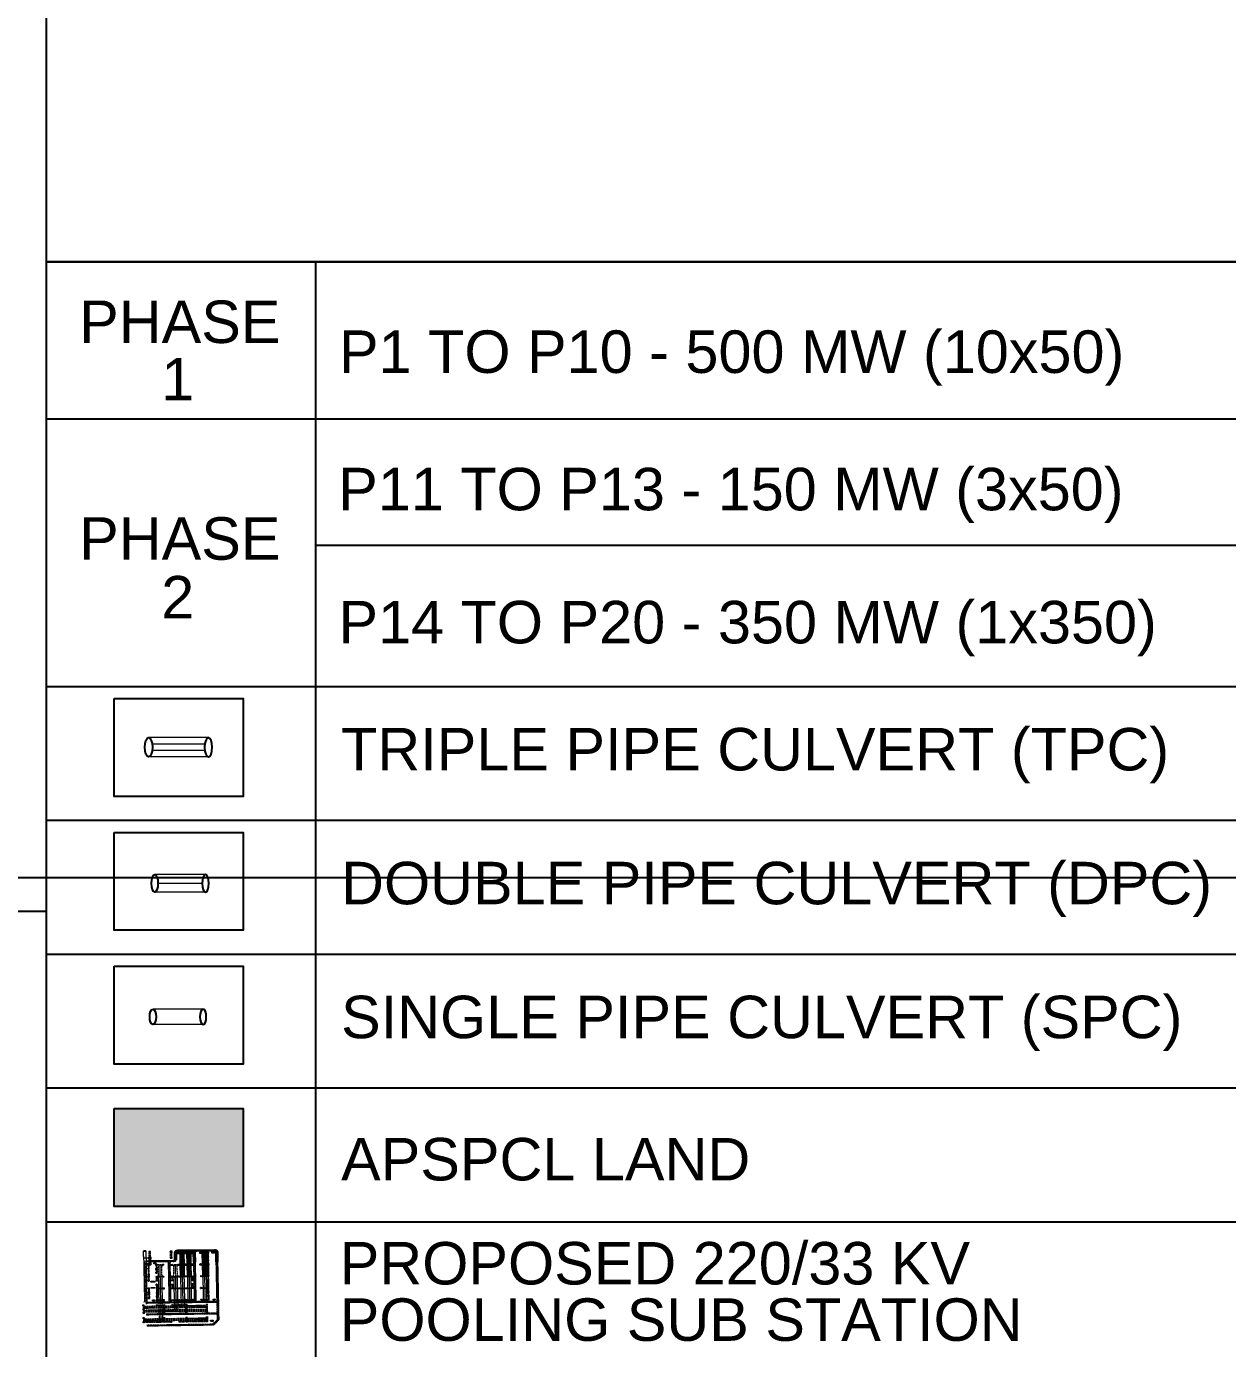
# Model space of a CAD drawing. Header units: metres. Extents: x 201400 to 215600, y 173235 to 1738400.
# Drawn here: x 212910 to 214323, y 1729946 to 1731501 of the extents above; entities that cross this region are included whole.
import ezdxf

# ---------------------------------------------------------------- set-up
doc = ezdxf.new("R2010")
doc.units = ezdxf.units.M
doc.header["$PDMODE"] = 1
doc.header["$PDSIZE"] = -10
for name, pattern in [('CENTER', [2, 1.25, -0.25, 0.25, -0.25]), ('HIDDEN', [0.375, 0.25, -0.125]), ('PHANTOM2', [1.25, 0.625, -0.125, 0.125, -0.125, 0.125, -0.125])]:
    doc.linetypes.add(name, pattern=pattern)
for name, color, linetype in [('DOUBLE PIPE CULVERT', 7, 'Continuous'), ('E-LAY-DIM', 7, 'Continuous'), ('E-LAY-ROAD', 7, 'Continuous'), ('G_CART TRACK', 30, 'Continuous'), ('GRID LINES', 250, 'Continuous'), ('name power lines', 1, 'Continuous'), ('Names', 1, 'Continuous'), ('SINGLE PIPE CULVERT', 7, 'Continuous'), ('TRIPLE PIPE CULVERT', 7, 'Continuous')]:
    doc.layers.add(name, color=color, linetype=linetype)
doc.layers.add('E-LAY-CNTRL', color=1, linetype='CENTER', lineweight=0)
doc.layers.add('E-LAY-EXIST', color=8, linetype='HIDDEN', lineweight=0)
doc.styles.get("Standard").update_dxf_attribs({"font": 'arial.ttf', "height": 50})

# ---------------------------------------------------------------- blocks, each defined once
blk = doc.blocks.new('SINGLE PIPE CULVERT')
blk.add_ellipse((-78.7, 2), major_axis=(0, 9.01), ratio=0.414752)
at = {"extrusion": (0, 0, -1)}
blk.add_ellipse((-19.6, 2), major_axis=(0, 9.01), ratio=0.414752, dxfattribs=at)
at = {"layer": 'name power lines', "color": 0, "linetype": 'Continuous', "lineweight": 9, "ltscale": 190}
for p, q in [((-19.8, 11), (-78.5, 11)), ((-19.8, -7), (-78.5, -7))]:
    blk.add_line(p, q, dxfattribs=at)
blk = doc.blocks.new('DOUBLE PIPE CULVERT')
blk.add_ellipse((0.5, 2), major_axis=(0, 10.5), ratio=0.355699)
at = {"extrusion": (0, 0, -1)}
blk.add_ellipse((60.2, 2), major_axis=(0, 10.5), ratio=0.355699, dxfattribs=at)
at = {"layer": 'name power lines', "color": 0, "linetype": 'Continuous', "lineweight": 9, "ltscale": 190}
for p, q in [((60.2, 12.5), (0.5, 12.5)), ((56.5, 2), (4.2, 2)), ((60.2, -8.5), (0.5, -8.5))]:
    blk.add_line(p, q, dxfattribs=at)
blk = doc.blocks.new('TRIPLE PIPE CULVERT')
blk.add_ellipse((-35.2, -6.2), major_axis=(0, 11.3), ratio=0.395738)
at = {"extrusion": (0, 0, -1)}
blk.add_ellipse((35.2, -6.2), major_axis=(0, 11.3), ratio=0.395738, dxfattribs=at)
for p in [(0, -2.4), (0, -9.9)]:
    blk.add_point(p)
at = {"layer": 'name power lines', "color": 0, "linetype": 'Continuous', "lineweight": 9, "ltscale": 190}
for p, q in [((35.2, 5.2), (-35.2, 5.2)), ((31, -2.4), (-31, -2.4)), ((31, -9.9), (-31, -9.9)), ((35.2, -17.5), (-35.2, -17.5))]:
    blk.add_line(p, q, dxfattribs=at)
blk = doc.blocks.new('TWR_CTG_p')
for p, q in [((-750, 750), (-1750, 1250)), ((1750, 1250), (750, 750)), ((-750, -750), (-1750, -1250)), ((750, -750), (1750, -1250))]:
    blk.add_line(p, q)
for points in [[(-1750, -1250), (1750, -1250), (1750, 1250), (-1750, 1250)], [(-750, -750), (750, -750), (750, 750), (-750, 750)]]:
    blk.add_lwpolyline(points, close=True)
blk = doc.blocks.new('TWR_CTH_p')
for p, q in [((-750, 750), (-1750, 1250)), ((1750, 1250), (750, 750)), ((-750, -750), (-1750, -1250)), ((750, -750), (1750, -1250))]:
    blk.add_line(p, q)
for points in [[(-1750, -1250), (1750, -1250), (1750, 1250), (-1750, 1250)], [(-750, -750), (750, -750), (750, 750), (-750, 750)]]:
    blk.add_lwpolyline(points, close=True)
blk = doc.blocks.new('TWR_CC_p')
for p, q in [((-750, 750), (-1750, 1250)), ((1750, 1250), (750, 750)), ((-750, -750), (-1750, -1250)), ((750, -750), (1750, -1250))]:
    blk.add_line(p, q)
for points in [[(-1750, -1250), (1750, -1250), (1750, 1250), (-1750, 1250)], [(-750, -750), (750, -750), (750, 750), (-750, 750)]]:
    blk.add_lwpolyline(points, close=True)
blk = doc.blocks.new('TWR_CD_p')
for p, q in [((-750, 750), (-1750, 1750)), ((-100, 100), (-750, 750)), ((750, 750), (100, 100)), ((1750, 1750), (750, 750)), ((-1750, -1750), (-750, -750)), ((-100, -100), (-750, -750)), ((100, -100), (750, -750)), ((750, -750), (1750, -1750))]:
    blk.add_line(p, q)
for points in [[(-1750, -1750), (1750, -1750), (1750, 1750), (-1750, 1750)], [(-750, -750), (750, -750), (750, 750), (-750, 750)], [(-100, -100), (100, -100), (100, 100), (-100, 100)]]:
    blk.add_lwpolyline(points, close=True)
blk = doc.blocks.new('TWR_CTI_p')
for p, q in [((-750, 750), (-1750, 1750)), ((-100, 100), (-750, 750)), ((750, 750), (100, 100)), ((1750, 1750), (750, 750)), ((-1750, -1750), (-750, -750)), ((-100, -100), (-750, -750)), ((100, -100), (750, -750)), ((750, -750), (1750, -1750))]:
    blk.add_line(p, q)
for points in [[(-1750, -1750), (1750, -1750), (1750, 1750), (-1750, 1750)], [(-750, -750), (750, -750), (750, 750), (-750, 750)], [(-100, -100), (100, -100), (100, 100), (-100, 100)]]:
    blk.add_lwpolyline(points, close=True)
blk = doc.blocks.new('TWR_CTE_p')
for p, q in [((-750, 750), (-1750, 1750)), ((1750, 1750), (750, 750)), ((-1750, -1750), (-750, -750)), ((750, -750), (1750, -1750))]:
    blk.add_line(p, q)
for points in [[(-1750, -1750), (1750, -1750), (1750, 1750), (-1750, 1750)], [(-750, -750), (750, -750), (750, 750), (-750, 750)]]:
    blk.add_lwpolyline(points, close=True)
blk = doc.blocks.new('TWR_CTK_p')
for p, q in [((-750, 750), (-1750, 1750)), ((-100, 100), (-750, 750)), ((750, 750), (100, 100)), ((1750, 1750), (750, 750)), ((-1750, -1750), (-750, -750)), ((-100, -100), (-750, -750)), ((100, -100), (750, -750)), ((750, -750), (1750, -1750))]:
    blk.add_line(p, q)
for points in [[(-1750, -1750), (1750, -1750), (1750, 1750), (-1750, 1750)], [(-750, -750), (750, -750), (750, 750), (-750, 750)], [(-100, -100), (100, -100), (100, 100), (-100, 100)]]:
    blk.add_lwpolyline(points, close=True)
blk = doc.blocks.new('TWR_CTD_p')
for p, q in [((-750, 750), (-1750, 1250)), ((1750, 1250), (750, 750)), ((-750, -750), (-1750, -1250)), ((750, -750), (1750, -1250))]:
    blk.add_line(p, q)
for points in [[(-1750, -1250), (1750, -1250), (1750, 1250), (-1750, 1250)], [(-750, -750), (750, -750), (750, 750), (-750, 750)]]:
    blk.add_lwpolyline(points, close=True)
blk = doc.blocks.new('SS')
at = {"color": 20, "lineweight": -2, "true_color": 0xff4000}
blk.add_line((1.3, 98.5, 0.2), (1.3, 95.3, 0.2), dxfattribs=at)
at = {"layer": 'E-LAY-CNTRL', "color": 20, "true_color": 0xff4000}
for p, q in [((-174.4, 6.3, -0.2), (-174.8, 95.4, -0.1)), ((-148.1, -0.9), (-148.6, 95.8)), ((-120.6, -0.7), (-121, 96.3)), ((-110.1, 91.8), (-110.5, 96.5)), ((-100.9, 91.8), (-100.5, 96.7)), ((-96.3, 91.8), (-96.7, 96.8)), ((-87.1, 91.9), (-86.7, 96.9)), ((-68.6, 92), (-69.1, 97.2)), ((-59.4, 92), (-59, 97.4)), ((-29.5, 90.2), (-29.5, 97.9)), ((-23.6, 58.9, -0.1), (-23.7, 96.8, 0.1)), ((-15.7, 90.2), (-15.7, 98.2)), ((-120.9, 63.5), (-23.6, 63.9)), ((-20.3, 55.6, 0.1), (-3.3, 55.7, 0.1)), ((0, 52.6, -0.1), (0.2, 2.9, -0.2)), ((-120.7, 29.5), (0.1, 30)), ((-71, -0.5), (-162.6, -0.9)), ((-105.2, -0.7), (-3.1, -0.2))]:
    blk.add_line(p, q, dxfattribs=at)
for points in [[(-174.7, 86.8), (-174.8, 95.4)], [(-174.7, 86.8), (-174.8, 95.4)], [(-23.7, 96.8), (-121, 96.3)]]:
    blk.add_lwpolyline(points, dxfattribs=at)
for centre, start, end in [((-20.3, 58.9, -0.1), 180.254, 270.254), ((-3.3, 52.4, -0.1), 0.254, 90.254), ((-3.1, 3.1), 270.254, 0.254)]:
    blk.add_arc(centre, 3.27, start, end, dxfattribs=at)
at = {"layer": 'E-LAY-DIM', "color": 20, "true_color": 0xff4000}
for p, q in [((-2.3, 3.3, 0), (-5.2, 6.2, 0)), ((-2.3, 6.2, 0), (-5.1, 3.3, 0))]:
    blk.add_line(p, q, dxfattribs=at)
at = {"layer": 'E-LAY-DIM', "color": 20, "true_color": 0xff4000, "elevation": 0}
blk.add_lwpolyline([(-2.3, 6.2), (-2.3, 3.3), (-5.1, 3.3), (-5.2, 6.2)], close=True, dxfattribs=at)
at = {"layer": 'E-LAY-EXIST', "color": 20, "linetype": 'PHANTOM2', "true_color": 0xff4000}
for p, q in [((-175.4, 5.7, -0.2), (-175.8, 95.4, -0.1)), ((-173.3, 6.9, -0.2), (-173.7, 95.4, -0.1)), ((-164.6, 99.3), (-167.6, 99.3)), ((-164.6, 90.1), (-167.6, 90.1)), ((-166.6, 99.3), (-166.5, 90.1)), ((-166.5, 90.1), (-166.5, 80.9)), ((-166.1, 99.2), (-166.2, 99.4)), ((-166.1, 99.4), (-166.2, 99.2)), ((-166.1, 97.8), (-166.1, 100.8)), ((-156.9, 99.8), (-166.1, 99.7)), ((-156.9, 98.9), (-166.1, 98.9)), ((-166.1, 91.6), (-166.1, 88.6)), ((-165.7, 99.3), (-165.7, 90.1)), ((-165.7, 90.1), (-165.6, 80.9)), ((-163.5, 14.5), (-163.8, 98.9)), ((-161.2, 14.5), (-161.5, 98.9)), ((-158.8, 14.5), (-159.2, 98.9)), ((-155.4, 99.3), (-158.4, 99.3)), ((-156.9, 97.8), (-156.9, 100.8)), ((-149.2, 2.4, -0.2), (-149.6, 95.8, -0.1)), ((-147.1, 2.4, -0.2), (-147.5, 95.9, -0.1)), ((-143.9, 99.4), (-146.9, 99.4)), ((-145.4, 97.9), (-145.4, 100.9)), ((-136.2, 99.9), (-145.4, 99.8)), ((-136.2, 99), (-145.4, 99)), ((-142.7, 14.6), (-143.1, 99)), ((-140.4, 14.6), (-140.8, 99)), ((-138.1, 14.6), (-138.5, 99)), ((-134.7, 99.4), (-137.7, 99.4)), ((-136.2, 97.9), (-136.2, 100.9)), ((-127, 99.9), (-136.2, 99.9)), ((-127, 99), (-136.2, 99)), ((-133.5, 14.6), (-133.9, 99)), ((-131.2, 14.6), (-131.6, 99)), ((-128.9, 14.6), (-129.3, 99)), ((-125.5, 99.5), (-128.5, 99.5)), ((-127, 98), (-127, 101)), ((-53.3, 92), (-56.3, 92)), ((-54.8, 90.5), (-54.8, 93.5)), ((-45.6, 92.5), (-54.8, 92.4)), ((-45.6, 91.6), (-54.8, 91.6)), ((-44.1, 92.1), (-47.1, 92)), ((-45.6, 90.6), (-45.6, 93.6)), ((-41, 90.6), (-41, 93.6)), ((-31.8, 92.5), (-41, 92.5)), ((-31.8, 91.7), (-41, 91.6)), ((-30.3, 92.1), (-33.3, 92.1)), ((-31.8, 90.6), (-31.8, 93.6)), ((-164.6, 80.9), (-167.6, 80.9)), ((-164.5, 71.7), (-167.5, 71.6)), ((-166.5, 80.9), (-166.4, 71.6)), ((-166.4, 71.6), (-166.4, 62.4)), ((-166.1, 82.4), (-166, 79.4)), ((-166, 71.6), (-166.1, 71.7)), ((-166, 71.7), (-166.1, 71.6)), ((-166, 70.2), (-166, 73.1)), ((-156.8, 72.1), (-166, 72.1)), ((-156.8, 71.3), (-166, 71.2)), ((-165.6, 80.9), (-165.6, 71.6)), ((-115.8, 78.8), (-165.6, 78.6)), ((-115.8, 76.5), (-165.6, 76.3)), ((-115.8, 74.2), (-165.6, 74)), ((-165.6, 71.6), (-165.5, 62.4)), ((-155.3, 71.7), (-158.3, 71.7)), ((-156.8, 70.2), (-156.8, 73.2)), ((-143.8, 71.7), (-146.8, 71.7)), ((-145.3, 70.2), (-145.3, 73.2)), ((-136.1, 72.2), (-145.3, 72.2)), ((-136.1, 71.3), (-145.3, 71.3)), ((-134.6, 71.8), (-137.6, 71.8)), ((-136.1, 70.3), (-136.1, 73.3)), ((-126.8, 72.3), (-136.1, 72.2)), ((-126.8, 71.4), (-136.1, 71.3)), ((-125.4, 81), (-128.4, 81)), ((-125.3, 71.8), (-128.3, 71.8)), ((-127.3, 81), (-127.3, 71.8)), ((-126.9, 82.5), (-126.9, 79.5)), ((-126.8, 70.3), (-126.9, 73.3)), ((-126.5, 81), (-126.4, 71.8)), ((-32.8, 79.1), (-59.6, 79)), ((-32.8, 76.8), (-59.6, 76.7)), ((-32.8, 74.5), (-59.6, 74.4)), ((-49.4, 81.4), (-52.4, 81.4)), ((-50.8, 79.9), (-50.9, 82.9)), ((-41.6, 81.8), (-50.9, 81.8)), ((-41.6, 81), (-50.9, 80.9)), ((-40.1, 81.4), (-43.1, 81.4)), ((-41.6, 79.9), (-41.6, 82.9)), ((-32.4, 81.9), (-41.6, 81.8)), ((-32.4, 81), (-41.6, 81)), ((-30.9, 81.5), (-33.9, 81.4)), ((-30.9, 72.2), (-33.9, 72.2)), ((-32.8, 72.2), (-32.9, 81.5)), ((-32.4, 80), (-32.4, 83)), ((-32.4, 70.7), (-32.4, 73.7)), ((-32, 72.2), (-32, 81.5)), ((-164.5, 62.4), (-167.5, 62.4)), ((-166, 63.9), (-166, 60.9)), ((-115.7, 58), (-142.9, 57.9)), ((-115.7, 55.7), (-140.6, 55.6)), ((-115.7, 53.4), (-138.3, 53.3)), ((-125.3, 60.3), (-128.3, 60.3)), ((-127.2, 60.3), (-127.2, 51.1)), ((-126.8, 61.8), (-126.8, 58.8)), ((-126.4, 60.3), (-126.3, 51.1)), ((-32.8, 58.4), (-59.5, 58.3)), ((-32.7, 56.1), (-59.5, 56)), ((-32.7, 53.8), (-59.5, 53.7)), ((-30.8, 60.7), (-33.8, 60.7)), ((-32.8, 60.7), (-32.7, 51.5)), ((-32.3, 62.2), (-32.3, 59.2)), ((-31.9, 60.7), (-31.9, 51.5)), ((-164.4, 50.9), (-167.4, 50.9)), ((-164.4, 41.7), (-167.4, 41.7)), ((-166.4, 50.9), (-166.3, 41.7)), ((-166.3, 41.7), (-166.3, 32.5)), ((-165.9, 52.4), (-165.9, 49.4)), ((-165.9, 40.2), (-165.9, 43.2)), ((-156.7, 42.2), (-165.9, 42.1)), ((-165.8, 41.6), (-165.9, 41.8)), ((-165.8, 41.8), (-165.9, 41.6)), ((-156.7, 41.3), (-165.9, 41.3)), ((-165.5, 50.9), (-165.4, 41.7)), ((-165.4, 41.7), (-165.4, 32.5)), ((-155.2, 41.7), (-158.2, 41.7)), ((-156.7, 40.2), (-156.7, 43.2)), ((-143.6, 41.8), (-146.6, 41.8)), ((-145.1, 40.3), (-145.2, 43.3)), ((-135.9, 42.3), (-145.1, 42.2)), ((-135.9, 41.4), (-145.1, 41.4)), ((-134.4, 41.8), (-137.4, 41.8)), ((-135.9, 40.3), (-135.9, 43.3)), ((-126.7, 42.3), (-135.9, 42.3)), ((-126.7, 41.4), (-135.9, 41.4)), ((-115.7, 48.8), (-133.7, 48.8)), ((-115.6, 46.5), (-131.3, 46.5)), ((-115.6, 44.2), (-129, 44.2)), ((-125.3, 51.1), (-128.3, 51.1)), ((-125.2, 41.9), (-128.2, 41.9)), ((-127.2, 51.1), (-127.1, 41.9)), ((-126.8, 52.6), (-126.7, 49.6)), ((-126.7, 40.4), (-126.7, 43.4)), ((-126.3, 51.1), (-126.3, 41.9)), ((-164.3, 32.5), (-167.3, 32.5)), ((-164.3, 23.3), (-167.3, 23.3)), ((-166.3, 32.5), (-166.2, 23.3)), ((-166.2, 23.3), (-166.2, 14)), ((-165.8, 34), (-165.8, 31)), ((-165.8, 24.8), (-165.8, 21.8)), ((-165.4, 32.5), (-165.4, 23.3)), ((-165.4, 23.3), (-165.3, 14)), ((-175.4, 5.7, 0.2), (-162.9, -2, 0.2)), ((-162.6, -0.9), (-174.4, 6.3)), ((-173.3, 6.9, 0.1), (-162.3, 0.2, 0.1)), ((-164.3, 14.1), (-167.3, 14)), ((-163.6, 9.4), (-166.8, 5.8)), ((-166.8, 9.3), (-163.6, 5.8)), ((-165.8, 12.6), (-165.8, 15.5)), ((-156.5, 14.5), (-165.8, 14.5)), ((-165.7, 14), (-165.8, 14.1)), ((-165.7, 14.1), (-165.8, 14)), ((-156.5, 13.7), (-165.8, 13.6)), ((-162.3, 0.2, 0.1), (-151.4, 0.2, 0.1)), ((-155, 14.1), (-158, 14.1)), ((-156.5, 12.6), (-156.5, 15.6)), ((-143.5, 14.1), (-146.5, 14.1)), ((-145, 12.6), (-145, 15.6)), ((-135.8, 14.6), (-145, 14.6)), ((-135.8, 13.7), (-145, 13.7)), ((-144.9, 0.2, 0.1), (-123.9, 0.3, 0)), ((-134.3, 14.2), (-137.3, 14.2)), ((-135.8, 12.7), (-135.8, 15.7)), ((-126.6, 14.7), (-135.8, 14.6)), ((-126.6, 13.8), (-135.8, 13.7)), ((-125.1, 14.2), (-128.1, 14.2)), ((-126.6, 12.7), (-126.6, 15.7)), ((-162.9, -2, 0.2), (-117.7, -1.8, 0.1))]:
    blk.add_line(p, q, dxfattribs=at)
at = {"layer": 'E-LAY-EXIST', "color": 20, "true_color": 0xff4000}
for p, q in [((-122.1, 96.3, 0), (-122.1, 94.7, 0)), ((-121.7, 2.5, -0.2), (-122.1, 94.7, -0.2)), ((-119.8, 66.8, 0), (-119.9, 93.7, -0.2)), ((-25.9, 95.2, 0.5), (-118.9, 94.8, 0)), ((-12.1, 98.4, 0), (-117.9, 97.9, 0)), ((-108.6, 91.8), (-111.6, 91.8)), ((-110.1, 90.3), (-110.1, 93.3)), ((-100.9, 92.2), (-110.1, 92.2)), ((-100.9, 91.4), (-110.1, 91.3)), ((-99.4, 91.8), (-102.4, 91.8)), ((-100.9, 90.3), (-100.9, 93.3)), ((-94.8, 91.8), (-97.8, 91.8)), ((-96.3, 90.3), (-96.3, 93.3)), ((-87.1, 92.3), (-96.3, 92.3)), ((-87.1, 91.4), (-96.3, 91.4)), ((-85.6, 91.9), (-88.6, 91.9)), ((-87.1, 90.4), (-87.1, 93.4)), ((-67.1, 92), (-70.1, 91.9)), ((-68.6, 90.5), (-68.6, 93.4)), ((-59.4, 92.4), (-68.6, 92.4)), ((-59.4, 91.6), (-68.6, 91.5)), ((-57.9, 92), (-60.9, 92)), ((-59.4, 90.5), (-59.4, 93.5)), ((-39.5, 92.1), (-42.5, 92.1)), ((-24.7, 67.1, -0.1), (-24.8, 94.1, 0)), ((-22.5, 58.9, 0), (-22.6, 94.1, 0)), ((-11.8, 95.2, 0.5), (-21.6, 95.2, 0.5)), ((-12.1, 98.4, 0), (1.3, 98.5, 0)), ((1.3, 95.3, -0.1), (-12.1, 95.2, -0.2)), ((-114.2, 87.2), (-117.1, 84.3)), ((-114.2, 84.3), (-117.1, 87.2)), ((-113.9, 81.1), (-116.9, 81.1)), ((-113.8, 71.9), (-116.8, 71.9)), ((-115.8, 71.9), (-115.8, 81.1)), ((-115.4, 79.6), (-115.4, 82.6)), ((-106.2, 81.6), (-115.4, 81.5)), ((-106.1, 80.7), (-115.4, 80.7)), ((-115.3, 70.4), (-115.3, 73.4)), ((-114.9, 71.9), (-114.9, 81.1)), ((-88.1, 78.9), (-114.9, 78.8)), ((-88.1, 76.6), (-114.9, 76.5)), ((-88.1, 74.3), (-114.9, 74.2)), ((-104.7, 81.1), (-107.6, 81.1)), ((-106.1, 79.6), (-106.2, 82.6)), ((-96.9, 81.6), (-106.2, 81.6)), ((-96.9, 80.7), (-106.1, 80.7)), ((-95.4, 81.2), (-98.4, 81.2)), ((-96.9, 79.7), (-96.9, 82.7)), ((-87.7, 81.6), (-96.9, 81.6)), ((-87.7, 80.8), (-96.9, 80.7)), ((-86.2, 81.2), (-89.2, 81.2)), ((-86.2, 72), (-89.2, 72)), ((-88.1, 72), (-88.2, 81.2)), ((-87.7, 79.7), (-87.7, 82.7)), ((-78.5, 81.7), (-87.7, 81.6)), ((-78.5, 80.8), (-87.7, 80.8)), ((-87.7, 70.5), (-87.7, 73.5)), ((-87.2, 72), (-87.3, 81.2)), ((-60.5, 79), (-87.3, 78.9)), ((-60.5, 76.7), (-87.3, 76.6)), ((-60.5, 74.4), (-87.3, 74.3)), ((-77, 81.3), (-80, 81.2)), ((-78.5, 82.7), (-78.5, 79.8)), ((-67.8, 81.3), (-70.8, 81.3)), ((-69.3, 79.8), (-69.3, 82.8)), ((-60.1, 81.8), (-69.3, 81.7)), ((-60.1, 80.9), (-69.3, 80.9)), ((-58.6, 81.3), (-61.6, 81.3)), ((-58.5, 72.1), (-61.5, 72.1)), ((-60.5, 72.1), (-60.5, 81.3)), ((-60.1, 79.8), (-60.1, 82.8)), ((-60, 70.6), (-60, 73.6)), ((-59.6, 72.1), (-59.6, 81.3)), ((-26.8, 84.9, 0), (-29.7, 82, 0)), ((-26.8, 82, 0), (-29.7, 84.8, 0)), ((-119.7, 32.8, 0), (-119.8, 60.2, 0)), ((-117.7, 64.6, 0.1), (-26.9, 65, -0.2)), ((-117.6, 62.4, 0), (-26.8, 62.8, -0.1)), ((-113.8, 60.4), (-116.8, 60.3)), ((-115.7, 60.3), (-115.7, 51.1)), ((-115.3, 61.8), (-115.3, 58.9)), ((-114.8, 60.4), (-114.8, 51.1)), ((-88, 58.2), (-114.8, 58)), ((-88, 55.9), (-114.8, 55.7)), ((-88, 53.6), (-114.8, 53.4)), ((-86.1, 60.5), (-89.1, 60.5)), ((-88.1, 60.5), (-88, 51.3)), ((-87.6, 62), (-87.6, 59)), ((-78.4, 60.9), (-87.6, 60.9)), ((-78.4, 60.1), (-87.6, 60)), ((-87.2, 60.5), (-87.2, 51.3)), ((-60.4, 58.3), (-87.2, 58.2)), ((-60.4, 56), (-87.2, 55.9)), ((-60.4, 53.7), (-87.2, 53.6)), ((-76.9, 60.5), (-79.9, 60.5)), ((-78.4, 62), (-78.4, 59)), ((-67.7, 60.6), (-70.7, 60.5)), ((-69.2, 62.1), (-69.2, 59.1)), ((-60, 61), (-69.2, 61)), ((-60, 60.2), (-69.2, 60.1)), ((-58.5, 60.6), (-61.5, 60.6)), ((-60.4, 60.6), (-60.4, 51.4)), ((-60, 62.1), (-60, 59.1)), ((-59.5, 60.6), (-59.5, 51.4)), ((-24.6, 58.9, -0.1), (-24.7, 60.7, -0.1)), ((-116.1, 38.9), (-118.9, 36)), ((-116, 36), (-118.9, 38.9)), ((-113.7, 51.1), (-116.7, 51.1)), ((-113.7, 41.9), (-116.7, 41.9)), ((-115.7, 51.1), (-115.6, 41.9)), ((-115.6, 41.9), (-115.6, 32.7)), ((-115.2, 52.6), (-115.2, 49.6)), ((-115.2, 43.4), (-115.2, 40.4)), ((-114.8, 51.1), (-114.8, 41.9)), ((-88, 49), (-114.8, 48.8)), ((-88, 46.6), (-114.8, 46.5)), ((-88, 44.3), (-114.8, 44.2)), ((-114.8, 41.9), (-114.7, 32.7)), ((-88, 39.7), (-114.8, 39.6)), ((-88, 37.4), (-114.7, 37.3)), ((-86.1, 51.3), (-89.1, 51.3)), ((-86, 42), (-89, 42)), ((-88, 51.3), (-88, 42)), ((-88, 42), (-87.9, 32.8)), ((-87.6, 52.8), (-87.6, 49.8)), ((-87.6, 43.5), (-87.5, 40.5)), ((-87.2, 51.3), (-87.1, 42)), ((-60.4, 49.1), (-87.1, 49)), ((-60.4, 46.8), (-87.1, 46.7)), ((-60.3, 44.5), (-87.1, 44.3)), ((-87.1, 42), (-87.1, 32.8)), ((-60.3, 39.9), (-87.1, 39.7)), ((-60.3, 37.6), (-87.1, 37.4)), ((-58.4, 51.4), (-61.4, 51.4)), ((-58.4, 42.2), (-61.4, 42.2)), ((-60.4, 51.4), (-60.3, 42.2)), ((-60.3, 42.2), (-60.3, 32.9)), ((-59.9, 52.9), (-59.9, 49.9)), ((-59.9, 43.7), (-59.9, 40.7)), ((-59.5, 51.4), (-59.5, 42.2)), ((-59.5, 42.2), (-59.4, 33)), ((-119.5, 2.5, -0.2), (-119.6, 26.5, 0)), ((-117.6, 28.4, 0), (-26.7, 28.8, -0.2)), ((-117.5, 30.6, 0), (-26.7, 31, -0.2)), ((-113.7, 32.7), (-116.6, 32.7)), ((-113.6, 21.2), (-116.6, 21.2)), ((-115.5, 21.2), (-115.5, 12)), ((-115.2, 34.2), (-115.1, 31.2)), ((-115.1, 22.7), (-115.1, 19.7)), ((-87.9, 35.1), (-114.7, 35)), ((-114.7, 21.2), (-114.6, 12)), ((-87.9, 19), (-114.7, 18.9)), ((-86, 32.8), (-89, 32.8)), ((-86, 21.3), (-89, 21.3)), ((-87.9, 21.3), (-87.8, 12.1)), ((-87.5, 34.3), (-87.5, 31.3)), ((-78.3, 33.3), (-87.5, 33.3)), ((-78.3, 32.4), (-87.5, 32.4)), ((-87.5, 22.8), (-87.4, 19.8)), ((-60.3, 35.3), (-87.1, 35.1)), ((-87, 21.3), (-87, 12.1)), ((-60.2, 19.1), (-87, 19)), ((-76.8, 32.9), (-79.8, 32.9)), ((-78.3, 34.4), (-78.3, 31.4)), ((-67.6, 32.9), (-70.6, 32.9)), ((-69.1, 34.4), (-69.1, 31.4)), ((-59.9, 33.4), (-69.1, 33.3)), ((-59.9, 32.5), (-69.1, 32.5)), ((-58.4, 33), (-61.4, 32.9)), ((-58.3, 21.4), (-61.3, 21.4)), ((-60.2, 21.4), (-60.2, 12.2)), ((-59.9, 34.4), (-59.9, 31.5)), ((-59.8, 22.9), (-59.8, 19.9)), ((-59.4, 21.4), (-59.3, 12.2)), ((-4.6, 34.7), (-4.6, 31.7)), ((-117.4, 0.4, 0), (-26.6, 0.8)), ((-113.9, 2.8), (-116.8, 5.7)), ((-113.9, 5.7), (-116.7, 2.8)), ((-113.6, 12), (-116.6, 12)), ((-115.1, 13.5), (-115.1, 10.5)), ((-105.8, 12.4), (-115.1, 12.4)), ((-105.8, 11.6), (-115.1, 11.5)), ((-87.9, 16.7), (-114.6, 16.6)), ((-87.9, 14.4), (-114.6, 14.3)), ((-104.3, 12), (-107.3, 12)), ((-105.9, 13.5), (-105.8, 10.5)), ((-96.6, 12.5), (-105.8, 12.4)), ((-96.6, 11.6), (-105.8, 11.6)), ((-95.1, 12.1), (-98.1, 12)), ((-96.6, 13.5), (-96.6, 10.6)), ((-87.4, 12.5), (-96.6, 12.5)), ((-87.4, 11.7), (-96.6, 11.6)), ((-85.9, 12.1), (-88.9, 12.1)), ((-87.4, 13.6), (-87.4, 10.6)), ((-78.2, 12.6), (-87.4, 12.5)), ((-78.2, 11.7), (-87.4, 11.7)), ((-60.2, 16.8), (-87, 16.7)), ((-60.2, 14.5), (-87, 14.4)), ((-76.7, 12.1), (-79.7, 12.1)), ((-78.2, 13.6), (-78.2, 10.6)), ((-69, 12.6), (-78.2, 12.6)), ((-69, 11.7), (-78.2, 11.7)), ((-67.5, 12.2), (-70.5, 12.2)), ((-69, 13.7), (-69, 10.7)), ((-59.8, 12.6), (-69, 12.6)), ((-59.8, 11.8), (-69, 11.7)), ((-58.3, 12.2), (-61.3, 12.2)), ((-59.8, 13.7), (-59.8, 10.7)), ((-117.7, -1.8, 0.1), (-26.6, -1.4))]:
    blk.add_line(p, q, dxfattribs=at)
for points in [[(-84.8, 89), (-84.7, 83.8), (-86.7, 83.8), (-86.8, 89)], [(-70.2, 89), (-70.2, 83.9), (-72.2, 83.9), (-72.2, 89)], [(-29.4, 90.2), (-29.5, 90.2), (-29.5, 90.1), (-29.4, 90.1)], [(-114.2, 87.2), (-114.2, 84.3), (-117.1, 84.3), (-117.1, 87.2)], [(-1.6, 61.5), (-1.7, 61.5), (-1.7, 61.4), (-1.6, 61.4)], [(-116.1, 38.9), (-116, 36), (-118.9, 36), (-118.9, 38.9)], [(-113.9, 5.7), (-113.9, 2.8), (-116.7, 2.8), (-116.8, 5.7)]]:
    blk.add_lwpolyline(points, close=True, dxfattribs=at)
at = {"layer": 'E-LAY-EXIST', "color": 20, "linetype": 'PHANTOM2', "true_color": 0xff4000}
for points in [[(-2.4, 90.8), (-2.4, 89.7), (-15.1, 89.6), (-15.1, 90.7)], [(-0.5, 91.5), (-3.1, 91.5), (-3.1, 88.9), (-0.5, 88.9)], [(-1.2, 90.8), (-2.4, 90.8), (-2.4, 89.7), (-1.2, 89.7)], [(-1.8, 90.3), (-1.9, 90.3), (-1.9, 90.2), (-1.8, 90.2)], [(-2.3, 62.1), (-2.3, 60.9), (-14.9, 60.9), (-14.9, 62)], [(-0.4, 62.7), (-3, 62.7), (-3, 60.1), (-0.4, 60.1)], [(-1.1, 62), (-2.3, 62), (-2.3, 60.9), (-1.1, 60.9)], [(-163.6, 9.4), (-163.6, 5.8), (-166.8, 5.8), (-166.8, 9.3)]]:
    blk.add_lwpolyline(points, close=True, dxfattribs=at)
for points in [[(-3.8, 90.2), (0.2, 90.2)], [(-3.1, 88.9), (-0.5, 91.5)], [(-0.5, 88.9), (-3.1, 91.5)], [(-3.7, 61.4), (0.3, 61.4)], [(-3, 60.1), (-0.4, 62.7)], [(-0.4, 60.1), (-3, 62.7)]]:
    blk.add_lwpolyline(points, dxfattribs=at)
at = {"layer": 'E-LAY-EXIST', "color": 20, "true_color": 0xff4000}
for points, elevation in [([(-26.8, 84.9), (-26.8, 82), (-29.7, 82), (-29.7, 84.8)], 0), ([(-15.5, 61.5), (-15.6, 61.5), (-15.6, 61.4), (-15.5, 61.4)], -0.2)]:
    blk.add_lwpolyline(points, close=True, dxfattribs=dict(at, elevation=elevation))
at = {"layer": 'E-LAY-EXIST', "color": 20, "linetype": 'PHANTOM2', "true_color": 0xff4000, "elevation": -0.2}
for points in [[(-17.5, 61.4), (-13.5, 61.4)], [(-16.8, 60.1), (-14.2, 62.7)], [(-14.2, 60.1), (-16.8, 62.7)]]:
    blk.add_lwpolyline(points, dxfattribs=at)
for points in [[(-14.2, 62.7), (-16.8, 62.7), (-16.8, 60.1), (-14.2, 60.1)], [(-14.9, 62), (-16.1, 62), (-16.1, 60.8), (-14.9, 60.9)]]:
    blk.add_lwpolyline(points, close=True, dxfattribs=at)
at = {"layer": 'E-LAY-EXIST', "color": 20, "true_color": 0xff4000}
for centre, radius, start, end in [((-118.9, 93.7, 0), 1.08, 90.254, 180.254), ((-117.9, 99, 0), 1.08, 180.254, 270.254), ((-25.9, 94.1, 0), 1.08, 0.254, 90.254), ((-21.6, 94.1, 0), 1.08, 90.254, 180.254), ((-117.6, 66.8, 0), 2.19, 180.254, 270.254), ((-117.6, 60.2, 0), 2.19, 90.254, 180.254), ((-26.9, 67.2, -0.2), 2.19, 270.254, 0.254), ((-26.8, 60.6, -0.2), 2.19, 0.254, 90.254), ((-20.3, 58.9, -0.1), 4.35, 180.254, 270.254), ((-117.5, 32.8, 0), 2.19, 180.254, 270.254), ((-117.5, 26.3, 0), 2.19, 90.254, 180.254), ((-117.4, 2.6, -0.2), 4.35, 180.254, 270.254), ((-117.4, 2.6, -0.2), 2.19, 180.254, 270.254)]:
    blk.add_arc(centre, radius, start, end, dxfattribs=at)
at = {"layer": 'E-LAY-EXIST', "color": 20, "linetype": 'PHANTOM2', "true_color": 0xff4000}
for centre, start, end in [((-151.4, 2.4, -0.2), 270.254, 0.254), ((-144.9, 2.4, -0.2), 180.254, 270.254)]:
    blk.add_arc(centre, 2.19, start, end, dxfattribs=at)
at = {"layer": 'E-LAY-ROAD', "color": 20, "ltscale": 2500, "true_color": 0xff4000}
for p, q in [((-3.3, 56.8, -0.1), (-20.3, 56.7, -0.1)), ((-3.3, 54.6, -0.1), (-20.3, 54.5, -0.1)), ((-32.7, 49.2), (-59.5, 49.1)), ((-32.7, 46.9), (-59.5, 46.8)), ((-32.7, 44.6), (-59.5, 44.5)), ((-32.7, 40), (-59.5, 39.9)), ((-32.7, 37.7), (-59.4, 37.6)), ((-30.8, 51.5), (-33.8, 51.5)), ((-30.8, 42.3), (-33.7, 42.3)), ((-32.7, 51.5), (-32.7, 42.3)), ((-32.7, 42.3), (-32.6, 33.1)), ((-32.3, 53), (-32.3, 50)), ((-32.3, 43.8), (-32.2, 40.8)), ((-31.9, 51.5), (-31.8, 42.3)), ((-5.1, 49.3), (-31.8, 49.2)), ((-5.1, 47), (-31.8, 46.9)), ((-5, 44.7), (-31.8, 44.6)), ((-31.8, 42.3), (-31.8, 33.1)), ((-5, 40.1), (-31.8, 40)), ((-5, 37.8), (-31.8, 37.7)), ((-3.1, 51.6), (-6.1, 51.6)), ((-3.1, 42.4), (-6.1, 42.4)), ((-5.1, 51.6), (-5, 42.4)), ((-5, 42.4), (-5, 33.2)), ((-4.6, 53.1), (-4.6, 50.1)), ((-4.6, 43.9), (-4.6, 40.9)), ((-4.2, 51.6), (-4.2, 42.4)), ((-4.2, 42.4), (-4.1, 33.2)), ((-1, 33.3, -0.2), (-1.1, 52.4, -0.1)), ((-32.7, 35.4), (-59.4, 35.3)), ((-32.6, 19.2), (-59.4, 19.1)), ((-30.7, 33.1), (-33.7, 33.1)), ((-30.7, 21.6), (-33.7, 21.5)), ((-32.6, 21.6), (-32.5, 12.3)), ((-32.2, 34.6), (-32.2, 31.6)), ((-32.2, 23), (-32.2, 20.1)), ((-5, 35.5), (-31.8, 35.4)), ((-31.7, 21.6), (-31.7, 12.3)), ((-4.9, 19.4), (-31.7, 19.2)), ((-26.7, 31, -0.2), (-3.2, 31.1, -0.2)), ((-26.7, 28.8, -0.2), (-3.2, 29, -0.2)), ((-3.1, 33.2), (-6.1, 33.2)), ((-3, 21.7), (-6, 21.7)), ((-4.9, 21.7), (-4.9, 12.5)), ((-4.5, 23.2), (-4.5, 20.2)), ((-4.1, 21.7), (-4, 12.5)), ((-0.9, 3, -0.3), (-1, 26.8, -0.2)), ((-50.6, 12.7), (-59.8, 12.6)), ((-50.5, 11.8), (-59.8, 11.8)), ((-32.6, 16.9), (-59.4, 16.8)), ((-32.6, 14.6), (-59.3, 14.5)), ((-49.1, 12.3), (-52, 12.2)), ((-50.6, 13.8), (-50.5, 10.8)), ((-41.3, 12.7), (-50.6, 12.7)), ((-41.3, 11.9), (-50.5, 11.8)), ((-39.8, 12.3), (-42.8, 12.3)), ((-41.3, 13.8), (-41.3, 10.8)), ((-32.1, 12.8), (-41.3, 12.7)), ((-32.1, 11.9), (-41.3, 11.9)), ((-30.6, 12.3), (-33.6, 12.3)), ((-32.1, 13.8), (-32.1, 10.8)), ((-22.9, 12.8), (-32.1, 12.8)), ((-22.9, 11.9), (-32.1, 11.9)), ((-4.9, 17.1), (-31.7, 16.9)), ((-4.9, 14.8), (-31.7, 14.6)), ((-26.6, 0.8), (-3.1, 0.9)), ((-21.4, 12.4), (-24.4, 12.4)), ((-22.9, 13.9), (-22.9, 10.9)), ((-13.7, 12.8), (-22.9, 12.8)), ((-13.7, 12.8), (-22.9, 12.8)), ((-13.7, 12), (-22.9, 11.9)), ((-13.7, 12), (-22.9, 11.9)), ((-12.2, 12.4), (-15.2, 12.4)), ((-13.7, 13.9), (-13.7, 10.9)), ((-4.5, 12.9), (-13.7, 12.8)), ((-4.5, 12), (-13.7, 12)), ((-3, 12.5), (-6, 12.5)), ((-4.5, 14), (-4.5, 11)), ((-26.6, -1.4), (-3.1, -1.3))]:
    blk.add_line(p, q, dxfattribs=at)
at = {"layer": 'E-LAY-ROAD', "color": 20, "true_color": 0xff4000}
blk.add_line((1.3, 2.9, -0.1), (1, 52.6, 0), dxfattribs=at)
at = {"layer": 'E-LAY-ROAD', "color": 20, "ltscale": 2500, "true_color": 0xff4000}
for points in [[(-31.5, 90.1), (-27.4, 90.1)], [(-30.8, 88.8), (-28.2, 91.4)], [(-28.2, 88.8), (-30.8, 91.4)], [(-29.5, 88.1), (-29.5, 92.1)], [(-17.7, 90.2), (-13.6, 90.2)], [(-16.9, 88.9), (-14.3, 91.5)], [(-14.3, 88.9), (-16.9, 91.5)], [(-15.6, 88.1), (-15.6, 92.2)]]:
    blk.add_lwpolyline(points, dxfattribs=at)
for points in [[(-28.2, 91.4), (-30.8, 91.4), (-30.8, 88.8), (-28.2, 88.8)], [(-28.9, 90.7), (-30, 90.7), (-30, 89.5), (-28.9, 89.5)], [(-16.2, 90.7), (-16.2, 89.6), (-28.9, 89.5), (-28.9, 90.7)], [(-14.3, 91.5), (-16.9, 91.5), (-16.9, 88.9), (-14.3, 88.9)], [(-15.1, 90.7), (-16.2, 90.7), (-16.2, 89.6), (-15.1, 89.6)], [(-15.6, 90.2), (-15.7, 90.2), (-15.7, 90.1), (-15.6, 90.1)]]:
    blk.add_lwpolyline(points, close=True, dxfattribs=at)
at = {"layer": 'E-LAY-ROAD', "color": 20, "true_color": 0xff4000}
for centre, radius, start, end in [((-20.3, 58.9, -0.1), 2.19, 180.254, 270.254), ((-3.3, 52.4, -0.1), 4.35, 0.254, 90.254), ((-3.3, 52.4, -0.1), 2.19, 0.254, 90.254), ((-3.2, 33.3, -0.2), 2.19, 270.254, 0.254), ((-3.2, 26.8, -0.2), 2.19, 0.254, 90.254), ((-123.9, 2.5, -0.2), 2.19, 270.254, 0.254), ((-3.1, 3.1), 2.19, 270.254, 0.254), ((-3.1, 3.1), 4.35, 270.254, 0.254)]:
    blk.add_arc(centre, radius, start, end, dxfattribs=at)
at = {"layer": 'E-LAY-EXIST', "color": 20, "linetype": 'PHANTOM2', "true_color": 0xff4000}
for name, p, xscale, yscale, zscale, rotation in [('TWR_CD_p', (-166.1, 99.3), -0.0005759999753015984, 0.0005759999621659517, 0.000576, 270.2539845485064), ('TWR_CTH_p', (-166.1, 90.1), -0.0005759999317107883, 0.0005759999621659517, 0.000576, 0.253986015247829), ('TWR_CC_p', (-156.9, 99.3), -0.0005759999753015984, 0.0005759999621659517, 0.000576, 270.2539845485064), ('TWR_CTG_p', (-145.4, 99.4), -0.0005759999753015984, 0.0005759999621659517, 0.000576, 270.2539845485064), ('TWR_CTH_p', (-136.2, 99.4), -0.0005759999753015984, 0.0005759999621659517, 0.000576, 270.2539845485064), ('TWR_CTG_p', (-127, 99.5), -0.0005759999753015984, 0.0005759999621659517, 0.000576, 270.2539845485064), ('TWR_CTE_p', (-54.8, 92), 0.0005759999317107883, 0.0005759999317107883, 0.0005759999317107883, 180.2539860152478), ('TWR_CTE_p', (-45.6, 92.1), 0.0005759999317107883, 0.0005759999317107883, 0.0005759999317107883, 180.2539860152478), ('TWR_CTE_p', (-41, 92.1), 0.0005759999317107883, 0.0005759999317107883, 0.0005759999317107883, 180.2539860152478), ('TWR_CTE_p', (-31.8, 92.1), 0.0005759999317107883, 0.0005759999317107883, 0.0005759999317107883, 180.2539860152478), ('TWR_CTH_p', (-166.1, 80.9), -0.0005759999317107883, 0.0005759999621659517, 0.000576, 0.253986015247829), ('TWR_CD_p', (-166, 71.6), -0.0005759999753015984, 0.0005759999621659517, 0.000576, 270.2539845485064), ('TWR_CC_p', (-156.8, 71.7), -0.0005759999753015984, 0.0005759999621659517, 0.000576, 270.2539845485064), ('TWR_CTG_p', (-145.3, 71.7), -0.0005759999753015984, 0.0005759999621659517, 0.000576, 270.2539845485064), ('TWR_CTH_p', (-136.1, 71.8), -0.0005759999753015984, 0.0005759999621659517, 0.000576, 270.2539845485064), ('TWR_CTH_p', (-126.9, 81), -0.0005759999317107883, 0.0005759999621659517, 0.000576, 0.253986015247829), ('TWR_CTG_p', (-126.8, 71.8), -0.0005759999753015984, 0.0005759999621659517, 0.000576, 270.2539845485064), ('TWR_CTD_p', (-50.9, 81.4), 0.0005759999753015984, 0.0005759999753015984, 0.0005759999753015984, 90.25398454850634), ('TWR_CTE_p', (-41.6, 81.4), 0.0005759999317107883, 0.0005759999317107883, 0.0005759999317107883, 180.2539860152478), ('TWR_CTE_p', (-32.4, 81.5), 0.0005759999317107883, 0.0005759999317107883, 0.0005759999317107883, 180.2539860152478), ('TWR_CC_p', (-32.4, 72.2), 0.0005759999317107883, 0.0005759999317107883, 0.0005759999317107883, 180.2539860152478), ('TWR_CTH_p', (-166, 62.4), -0.0005759999317107883, 0.0005759999621659517, 0.000576, 0.253986015247829), ('TWR_CTH_p', (-126.8, 60.3), -0.0005759999317107883, 0.0005759999621659517, 0.000576, 0.253986015247829), ('TWR_CTI_p', (-32.3, 60.7), -0.0005759999317107883, 0.0005759999621659517, 0.000576, 0.253986015247829), ('TWR_CTH_p', (-165.9, 50.9), -0.0005759999317107883, 0.0005759999621659517, 0.000576, 0.253986015247829), ('TWR_CD_p', (-165.9, 41.7), -0.0005759999753015984, 0.0005759999621659517, 0.000576, 270.2539845485064), ('TWR_CC_p', (-156.7, 41.7), -0.0005759999753015984, 0.0005759999621659517, 0.000576, 270.2539845485064), ('TWR_CTG_p', (-145.1, 41.8), -0.0005759999753015984, 0.0005759999621659517, 0.000576, 270.2539845485064), ('TWR_CTH_p', (-135.9, 41.8), -0.0005759999753015984, 0.0005759999621659517, 0.000576, 270.2539845485064), ('TWR_CTH_p', (-126.8, 51.1), -0.0005759999317107883, 0.0005759999621659517, 0.000576, 0.253986015247829), ('TWR_CTG_p', (-126.7, 41.9), -0.0005759999753015984, 0.0005759999621659517, 0.000576, 270.2539845485064), ('TWR_CTH_p', (-165.8, 32.5), -0.0005759999317107883, 0.0005759999621659517, 0.000576, 0.253986015247829), ('TWR_CTH_p', (-165.8, 23.3), -0.0005759999317107883, 0.0005759999621659517, 0.000576, 0.253986015247829), ('TWR_CD_p', (-165.8, 14), -0.0005759999753015984, 0.0005759999621659517, 0.000576, 270.2539845485064), ('TWR_CC_p', (-156.5, 14.1), -0.0005759999753015984, 0.0005759999621659517, 0.000576, 270.2539845485064), ('TWR_CTG_p', (-145, 14.1), -0.0005759999753015984, 0.0005759999621659517, 0.000576, 270.2539845485064), ('TWR_CTH_p', (-135.8, 14.2), -0.0005759999753015984, 0.0005759999621659517, 0.000576, 270.2539845485064), ('TWR_CTG_p', (-126.6, 14.2), -0.0005759999753015984, 0.0005759999621659517, 0.000576, 270.2539845485064)]:
    blk.add_blockref(name, p, dxfattribs=dict(at, xscale=xscale, yscale=yscale, zscale=zscale, rotation=rotation))
at = {"layer": 'E-LAY-EXIST', "color": 20, "true_color": 0xff4000}
for name, p, xscale, yscale, zscale, rotation in [('TWR_CTE_p', (-110.1, 91.8), 0.0005759999317107883, 0.0005759999317107883, 0.0005759999317107883, 180.2539860152478), ('TWR_CTE_p', (-100.9, 91.8), 0.0005759999317107883, 0.0005759999317107883, 0.0005759999317107883, 180.2539860152478), ('TWR_CTE_p', (-96.3, 91.8), 0.0005759999317107883, 0.0005759999317107883, 0.0005759999317107883, 180.2539860152478), ('TWR_CTE_p', (-87.1, 91.9), 0.0005759999317107883, 0.0005759999317107883, 0.0005759999317107883, 180.2539860152478), ('TWR_CTE_p', (-68.6, 92), 0.0005759999317107883, 0.0005759999317107883, 0.0005759999317107883, 180.2539860152478), ('TWR_CTE_p', (-59.4, 92), 0.0005759999317107883, 0.0005759999317107883, 0.0005759999317107883, 180.2539860152478), ('TWR_CTE_p', (-115.4, 81.1), 0.0005759999317107883, 0.0005759999317107883, 0.0005759999317107883, 180.2539860152478), ('TWR_CTE_p', (-115.3, 71.9), 0.0005759999317107883, 0.0005759999317107883, 0.0005759999317107883, 180.2539860152478), ('TWR_CTD_p', (-106.2, 81.1), 0.0005759999753015984, 0.0005759999753015984, 0.0005759999753015984, 90.25398454850634), ('TWR_CTD_p', (-96.9, 81.2), 0.0005759999753015984, 0.0005759999753015984, 0.0005759999753015984, 90.25398454850634), ('TWR_CTE_p', (-87.7, 81.2), 0.0005759999317107883, 0.0005759999317107883, 0.0005759999317107883, 180.2539860152478), ('TWR_CTE_p', (-87.7, 72), 0.0005759999317107883, 0.0005759999317107883, 0.0005759999317107883, 180.2539860152478), ('TWR_CTD_p', (-78.5, 81.3), -0.0005759999754306121, 0.0005759999621659517, 0.000576, 90.25398744348959), ('TWR_CTE_p', (-69.3, 81.3), 0.0005759999317107883, 0.0005759999317107883, 0.0005759999317107883, 180.2539860152478), ('TWR_CTE_p', (-60.1, 81.3), 0.0005759999317107883, 0.0005759999317107883, 0.0005759999317107883, 180.2539860152478), ('TWR_CC_p', (-60, 72.1), 0.0005759999317107883, 0.0005759999317107883, 0.0005759999317107883, 180.2539860152478), ('TWR_CTK_p', (-115.3, 60.4), -0.0005759999317107883, 0.0005759999621659517, 0.000576, 0.253986015247829), ('TWR_CTK_p', (-87.6, 60.5), -0.0005759999317107883, 0.0005759999621659517, 0.000576, 0.253986015247829), ('TWR_CTD_p', (-78.4, 60.5), -0.0005759999754306121, 0.0005759999621659517, 0.000576, 90.25398744348959), ('TWR_CTD_p', (-69.2, 60.6), -0.0005759999754306121, 0.0005759999621659517, 0.000576, 90.25398744348959), ('TWR_CTI_p', (-60, 60.6), -0.0005759999317107883, 0.0005759999621659517, 0.000576, 0.253986015247829), ('TWR_CTH_p', (-115.2, 51.1), -0.0005759999317107883, 0.0005759999621659517, 0.000576, 0.253986015247829), ('TWR_CTG_p', (-115.2, 41.9), -0.0005759999317107883, 0.0005759999621659517, 0.000576, 0.253986015247829), ('TWR_CTH_p', (-87.6, 51.3), -0.0005759999317107883, 0.0005759999621659517, 0.000576, 0.253986015247829), ('TWR_CTG_p', (-87.5, 42), -0.0005759999317107883, 0.0005759999621659517, 0.000576, 0.253986015247829), ('TWR_CTH_p', (-59.9, 51.4), -0.0005759999317107883, 0.0005759999621659517, 0.000576, 0.253986015247829), ('TWR_CTG_p', (-59.9, 42.2), -0.0005759999317107883, 0.0005759999621659517, 0.000576, 0.253986015247829), ('TWR_CTG_p', (-115.2, 32.7), -0.0005759999317107883, 0.0005759999621659517, 0.000576, 0.253986015247829), ('TWR_CTE_p', (-115.1, 21.2), -0.0005759999317107883, 0.0005759999621659517, 0.000576, 0.253986015247829), ('TWR_CTG_p', (-87.5, 32.8), -0.0005759999317107883, 0.0005759999621659517, 0.000576, 0.253986015247829), ('TWR_CTE_p', (-87.5, 21.3), -0.0005759999317107883, 0.0005759999621659517, 0.000576, 0.253986015247829), ('TWR_CTD_p', (-78.3, 32.9), -0.0005759999754306121, 0.0005759999621659517, 0.000576, 90.25398744348959), ('TWR_CTD_p', (-69.1, 32.9), -0.0005759999754306121, 0.0005759999621659517, 0.000576, 90.25398744348959), ('TWR_CTG_p', (-59.9, 32.9), -0.0005759999317107883, 0.0005759999621659517, 0.000576, 0.253986015247829), ('TWR_CC_p', (-59.8, 21.4), -0.0005759999317107883, 0.0005759999621659517, 0.000576, 0.253986015247829), ('TWR_CTE_p', (-115.1, 12), -0.0005759999317107883, 0.0005759999621659517, 0.000576, 0.253986015247829), ('TWR_CTD_p', (-105.8, 12), -0.0005759999754306121, 0.0005759999621659517, 0.000576, 90.25398744348959), ('TWR_CTD_p', (-96.6, 12.1), -0.0005759999754306121, 0.0005759999621659517, 0.000576, 90.25398744348959), ('TWR_CTE_p', (-87.4, 12.1), -0.0005759999317107883, 0.0005759999621659517, 0.000576, 0.253986015247829), ('TWR_CTD_p', (-78.2, 12.1), -0.0005759999754306121, 0.0005759999621659517, 0.000576, 90.25398744348959), ('TWR_CTD_p', (-69, 12.2), -0.0005759999754306121, 0.0005759999621659517, 0.000576, 90.25398744348959), ('TWR_CTE_p', (-59.8, 12.2), -0.0005759999317107883, 0.0005759999621659517, 0.000576, 0.253986015247829)]:
    blk.add_blockref(name, p, dxfattribs=dict(at, xscale=xscale, yscale=yscale, zscale=zscale, rotation=rotation))
at = {"layer": 'E-LAY-ROAD', "color": 20, "ltscale": 2500, "true_color": 0xff4000, "yscale": 0.0005759999621659517, "zscale": 0.000576}
for name, p, xscale, rotation in [('TWR_CTH_p', (-32.3, 51.5), -0.0005759999317107883, 0.253986015247829), ('TWR_CTG_p', (-32.3, 42.3), -0.0005759999317107883, 0.253986015247829), ('TWR_CTH_p', (-4.6, 51.6), -0.0005759999317107883, 0.253986015247829), ('TWR_CTG_p', (-4.6, 42.4), -0.0005759999317107883, 0.253986015247829), ('TWR_CTG_p', (-32.2, 33.1), -0.0005759999317107883, 0.253986015247829), ('TWR_CC_p', (-32.2, 21.6), -0.0005759999317107883, 0.253986015247829), ('TWR_CTG_p', (-4.6, 33.2), -0.0005759999317107883, 0.253986015247829), ('TWR_CC_p', (-4.5, 21.7), -0.0005759999317107883, 0.253986015247829), ('TWR_CTD_p', (-50.5, 12.3), -0.0005759999754306121, 90.25398744348959), ('TWR_CTD_p', (-41.3, 12.3), -0.0005759999754306121, 90.25398744348959), ('TWR_CTE_p', (-32.1, 12.3), -0.0005759999317107883, 0.253986015247829), ('TWR_CTD_p', (-22.9, 12.4), -0.0005759999754306121, 90.25398744348959), ('TWR_CTD_p', (-13.7, 12.4), -0.0005759999754306121, 90.25398744348959), ('TWR_CTE_p', (-4.5, 12.5), -0.0005759999317107883, 0.253986015247829)]:
    blk.add_blockref(name, p, dxfattribs=dict(at, xscale=xscale, rotation=rotation))

msp = doc.modelspace()

# ---------------------------------------------------------------- hatches: boundary and pattern name
at = {"true_color": 0xd7ecd5}
h = msp.add_hatch(color=254, dxfattribs=at)
h.dxf.hatch_style = 1
h.paths.add_polyline_path([(213164.5, 1730228.2), (213012.8, 1730228.2), (213012.8, 1730113.1), (213164.5, 1730113.1)])

# ---------------------------------------------------------------- linework, layer by layer
for points in [[(212933.1, 1733389.2), (215500, 1733389.2), (215500, 1731223.9), (212933.1, 1731223.9)], [(212933.1, 1731223.9), (215500, 1731223.9), (215500, 1728500), (212933.1, 1728500)]]:
    msp.add_lwpolyline(points, close=True)
at = {"layer": 'GRID LINES', "linetype": 'Continuous'}
msp.add_line((201500, 1730500), (214800, 1730500), dxfattribs=at)
msp.add_line((201500, 1730500), (214800, 1730500), dxfattribs=at)
at = {"layer": 'GRID LINES', "color": 9, "linetype": 'Continuous'}
msp.add_line((212933.1, 1730460), (201500, 1730460), dxfattribs=at)
msp.add_line((212933.1, 1730460), (201500, 1730460), dxfattribs=at)
at = {"layer": 'name power lines', "color": 7, "linetype": 'Continuous', "ltscale": 50}
for points in [[(213012.8, 1730710.4), (213164.5, 1730710.4), (213164.5, 1730595.2), (213012.8, 1730595.2)], [(213012.8, 1730553), (213164.5, 1730553), (213164.5, 1730437.8), (213012.8, 1730437.8)], [(213012.8, 1730395.5), (213164.5, 1730395.5), (213164.5, 1730280.4), (213012.8, 1730280.4)]]:
    msp.add_lwpolyline(points, close=True, dxfattribs=at)
at = {"layer": 'name power lines', "color": 3, "linetype": 'Continuous', "ltscale": 50}
msp.add_lwpolyline([(213012.8, 1730228.2), (213164.5, 1730228.2), (213164.5, 1730113.1), (213012.8, 1730113.1)], close=True, dxfattribs=at)
at = {"layer": 'Names', "color": 0, "ltscale": 50}
for points in [[(213249.8, 1731223.9), (213249.8, 1729307.8)], [(212933.1, 1731039.5), (215500, 1731039.5)], [(213249.8, 1730890.8), (215500, 1730890.8)], [(212933.1, 1730724.7), (215500, 1730724.7)], [(212933.1, 1730567.2), (215500, 1730567.2)], [(212933.1, 1730409.8), (215500, 1730409.8)], [(212933.1, 1730252.4), (215500, 1730252.4)], [(212933.1, 1730094.9), (215500, 1730094.9)]]:
    msp.add_lwpolyline(points, dxfattribs=at)

# ---------------------------------------------------------------- block references
at = {"layer": 'DOUBLE PIPE CULVERT'}
msp.add_blockref('DOUBLE PIPE CULVERT', (213060.1, 1730491), dxfattribs=at)
at = {"layer": 'G_CART TRACK', "xscale": 0.5, "yscale": 0.8750000000000002, "zscale": 0.5, "rotation": 90.70784325585747}
msp.add_blockref('SS', (213133.5, 1730061.1), dxfattribs=at)
at = {"layer": 'SINGLE PIPE CULVERT'}
msp.add_blockref('SINGLE PIPE CULVERT', (213137.1, 1730334), dxfattribs=at)
at = {"layer": 'TRIPLE PIPE CULVERT'}
msp.add_blockref('TRIPLE PIPE CULVERT', (213088.5, 1730659.3), dxfattribs=at)

# ---------------------------------------------------------------- texts
at = {"layer": 'Names', "color": 0, "linetype": 'Continuous', "ltscale": 50}
for s, p in [('PHASE', (212971.7, 1731128.6)), ('P1 TO P10 - 500 MW (10x50)', (213277.3, 1731093.4)), ('1', (213068.2, 1731061.1)), ('P11 TO P13 - 150 MW (3x50)', (213276.4, 1730931.8)), ('PHASE', (212971.7, 1730873.7)), ('2', (213068.2, 1730804.6)), ('P14 TO P20 - 350 MW (1x350)', (213276.7, 1730775.3)), ('TRIPLE PIPE CULVERT (TPC)', (213279.8, 1730625.8)), ('DOUBLE PIPE CULVERT (DPC)', (213279.8, 1730468.4)), ('SINGLE PIPE CULVERT (SPC)', (213279.8, 1730310.9)), ('APSPCL LAND', (213279.8, 1730143.6)), ('PROPOSED 220/33 KV', (213278.2, 1730021.2)), ('POOLING SUB STATION', (213278.2, 1729954.9))]:
    msp.add_text(s, height=50, dxfattribs=at).set_placement(p)

doc.saveas('drawing.dxf')
